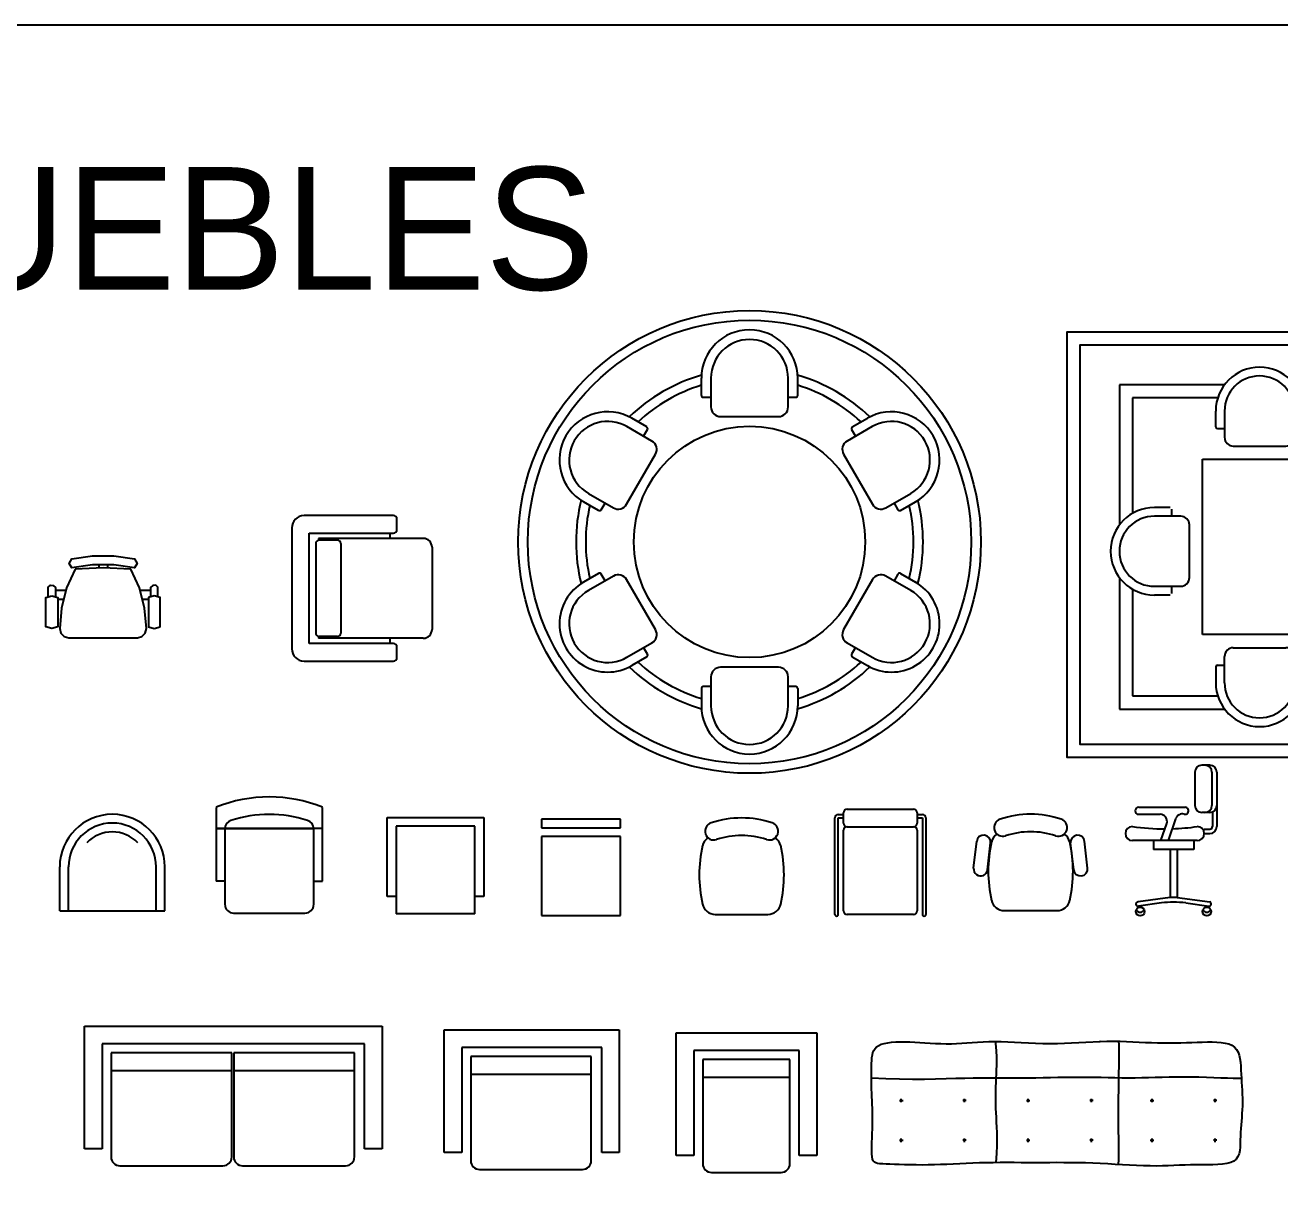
# Model space of a CAD drawing. Header units: millimetres. Extents: x 203.7 to 271.7, y 165.9 to 194.2.
# Drawn here: x 231.45 to 238.61, y 187.39 to 194.05 of the extents above; entities that cross this region are included whole.
import ezdxf

# ---------------------------------------------------------------- set-up
doc = ezdxf.new("R2010")
doc.units = ezdxf.units.MM
doc.layers.add('MUEBLE', color=8, linetype='Continuous')
doc.layers.add('MURO-ACTUALES', color=1, linetype='Continuous')

# ---------------------------------------------------------------- blocks, each defined once
blk = doc.blocks.new('C')
at = {"layer": 'MUEBLE'}
for p, q in [((-0.01, 0), (0.01, 0)), ((0, -0.01), (0, 0.01))]:
    blk.add_line(p, q, dxfattribs=at)
blk = doc.blocks.new('SO-8')
at = {"layer": 'MUEBLE'}
blk.add_lwpolyline([(-0.8045, 0.3775), (-0.776, 0.3762), (-0.7469, 0.3746), (-0.7173, 0.3727), (-0.6874, 0.3709), (-0.6572, 0.3693), (-0.627, 0.3681), (-0.5968, 0.3674), (-0.5668, 0.3675), (-0.5371, 0.3685), (-0.5075, 0.3702), (-0.4777, 0.3723), (-0.4476, 0.3745), (-0.4168, 0.3767), (-0.3851, 0.3786), (-0.3523, 0.3799), (-0.3181, 0.3804), (-0.2824, 0.3799), (-0.2453, 0.3786), (-0.2069, 0.3768), (-0.1676, 0.3747), (-0.1274, 0.3726), (-0.0867, 0.3708), (-0.0455, 0.3695), (-0.0041, 0.369), (0.0392, 0.3695), (0.0785, 0.3708), (0.1197, 0.3727), (0.1605, 0.3749), (0.2011, 0.3772), (0.2823, 0.3793), (0.2808, 0.3809), (0.3198, 0.3819), (0.3582, 0.382), (0.3959, 0.3813), (0.433, 0.3801), (0.4695, 0.3786), (0.5055, 0.3768), (0.5409, 0.3751), (0.5757, 0.3736), (0.6101, 0.3726), (0.644, 0.372), (0.6774, 0.372), (0.7103, 0.3724), (0.7425, 0.3731), (0.7742, 0.374), (0.8053, 0.375), (0.8356, 0.376), (0.8653, 0.3769), (0.8942, 0.3775), (0.922, 0.3776), (0.9484, 0.3769), (0.9732, 0.3749), (0.9959, 0.3714), (1.0163, 0.366), (1.034, 0.3584), (1.0488, 0.3482), (1.0604, 0.3353), (1.0691, 0.3198), (1.0755, 0.3022), (1.0799, 0.2828), (1.0828, 0.2619), (1.0846, 0.2399), (1.0858, 0.2173), (1.0868, 0.1942), (1.088, 0.1711), (1.0893, 0.1481), (1.0907, 0.1251), (1.092, 0.1022), (1.0931, 0.0795), (1.0938, 0.0569), (1.0942, 0.0345), (1.0939, 0.0123), (1.0931, -0.0096), (1.0917, -0.0312), (1.0901, -0.0527), (1.0882, -0.0741), (1.0864, -0.0955), (1.0847, -0.1168), (1.0833, -0.1381), (1.0825, -0.1595), (1.0822, -0.181), (1.0819, -0.2023), (1.081, -0.2228), (1.0789, -0.2423), (1.0749, -0.2604), (1.0684, -0.2767), (1.0587, -0.2907), (1.0452, -0.3021), (1.0275, -0.3106), (1.006, -0.3165), (0.9812, -0.3203), (0.9538, -0.3225), (0.9244, -0.3234), (0.8936, -0.3236), (0.862, -0.3235), (0.8302, -0.3235), (0.7986, -0.3241), (0.7672, -0.3251), (0.7357, -0.3263), (0.7037, -0.3276), (0.6712, -0.3288), (0.6378, -0.3297), (0.6031, -0.3302), (0.5671, -0.33), (0.5295, -0.3291), (0.4905, -0.3275), (0.4503, -0.3255), (0.4092, -0.3232), (0.3674, -0.3207), (0.3253, -0.3183), (0.2831, -0.3161), (0.241, -0.3142), (0.1992, -0.3129), (0.1579, -0.312), (0.1167, -0.3114), (0.0759, -0.3112), (0.0351, -0.3111), (-0.0055, -0.3112), (-0.046, -0.3113), (-0.0866, -0.3114), (-0.1272, -0.3113), (-0.1678, -0.3112), (-0.2083, -0.3111), (-0.2486, -0.311), (-0.2886, -0.3111), (-0.3283, -0.3114), (-0.3675, -0.3119), (-0.4063, -0.3128), (-0.4444, -0.3141), (-0.482, -0.3156), (-0.5191, -0.3173), (-0.5557, -0.3191), (-0.5919, -0.3208), (-0.6278, -0.3223), (-0.6634, -0.3235), (-0.6987, -0.3243), (-0.7337, -0.3245), (-0.7682, -0.3244), (-0.8016, -0.3239), (-0.8336, -0.3231), (-0.8638, -0.3222), (-0.8918, -0.3211), (-0.9172, -0.3201), (-0.9395, -0.3192), (-0.9586, -0.3185), (-0.9744, -0.3174), (-0.9874, -0.3155), (-0.9979, -0.3124), (-1.006, -0.3076), (-1.012, -0.3005), (-1.0163, -0.2907), (-1.0191, -0.2777), (-1.0207, -0.2612), (-1.0213, -0.2416), (-1.0211, -0.2195), (-1.0203, -0.1955), (-1.0193, -0.1703), (-1.0181, -0.1444), (-1.017, -0.1184), (-1.0162, -0.0929), (-1.0159, -0.0685), (-1.0161, -0.045), (-1.0166, -0.0223), (-1.0174, -0.0002), (-1.0183, 0.0215), (-1.0194, 0.043), (-1.0204, 0.0645), (-1.0212, 0.0861), (-1.022, 0.108), (-1.0225, 0.13), (-1.0228, 0.152), (-1.0229, 0.1737), (-1.0229, 0.195), (-1.0226, 0.2157), (-1.0222, 0.2355), (-1.0217, 0.2543), (-1.0209, 0.2719), (-1.0196, 0.2882), (-1.0174, 0.3033), (-1.0141, 0.317), (-1.0091, 0.3294), (-1.0023, 0.3403), (-0.9932, 0.3498), (-0.9814, 0.3578), (-0.9668, 0.3643), (-0.9495, 0.3694), (-0.9298, 0.3733), (-0.9079, 0.3759), (-0.8842, 0.3776), (-0.8588, 0.3783), (-0.8322, 0.3782)], close=True, dxfattribs=at)
for points in [[(-0.3107, -0.3095), (-0.3075, -0.2579), (-0.3057, -0.2129), (-0.3052, -0.1735), (-0.3057, -0.1388), (-0.3068, -0.1078), (-0.3083, -0.0797), (-0.31, -0.0535), (-0.3115, -0.024), (-0.3126, -0.0032), (-0.3132, 0.0219), (-0.3136, 0.0468), (-0.3135, 0.0718), (-0.3132, 0.0966), (-0.3127, 0.1213), (-0.3119, 0.1459), (-0.3109, 0.1704), (-0.3097, 0.1947), (-0.3087, 0.2192), (-0.3078, 0.244), (-0.3074, 0.2693), (-0.3077, 0.2954), (-0.3088, 0.3226), (-0.3109, 0.3509), (-0.3143, 0.3808)], [(0.3869, -0.3219), (0.3881, -0.2936), (0.3887, -0.2633), (0.3888, -0.2317), (0.3886, -0.1995), (0.3881, -0.1672), (0.3875, -0.1355), (0.3869, -0.105), (0.3865, -0.0764), (0.3862, -0.0495), (0.3862, -0.026), (0.3864, -0.0038), (0.3867, 0.0168), (0.3871, 0.0361), (0.3875, 0.0545), (0.3879, 0.0722), (0.3883, 0.0895), (0.3886, 0.1068), (0.3888, 0.124), (0.389, 0.1412), (0.3892, 0.1585), (0.3894, 0.1758), (0.3896, 0.1933), (0.3898, 0.2109), (0.3901, 0.2286), (0.3905, 0.2466), (0.3908, 0.2649), (0.3912, 0.2834), (0.3913, 0.3022), (0.3913, 0.3214), (0.3909, 0.341), (0.3902, 0.361), (0.389, 0.3814)], [(-1.0229, 0.1728), (-0.9401, 0.1689), (-0.8621, 0.1667), (-0.7889, 0.1659), (-0.7204, 0.1661), (-0.6563, 0.1671), (-0.5966, 0.1685), (-0.5411, 0.17), (-0.4898, 0.1713), (-0.4423, 0.1721), (-0.3982, 0.1725), (-0.3567, 0.1726), (-0.3172, 0.1725), (-0.279, 0.1723), (-0.2415, 0.172), (-0.2038, 0.1719), (-0.1654, 0.172), (-0.1258, 0.1725), (-0.085, 0.1731), (-0.0434, 0.1739), (-0.0012, 0.1748), (0.0413, 0.1757), (0.0838, 0.1764), (0.1261, 0.1769), (0.1679, 0.177), (0.2089, 0.1769), (0.2492, 0.1764), (0.2889, 0.1757), (0.3281, 0.175), (0.3669, 0.1743), (0.4053, 0.1737), (0.4436, 0.1734), (0.4818, 0.1735), (0.52, 0.1739), (0.5584, 0.1748), (0.597, 0.1757), (0.6362, 0.1768), (0.676, 0.1777), (0.7166, 0.1784), (0.7581, 0.1787), (0.8008, 0.1785), (0.8445, 0.1776), (0.8883, 0.1764), (0.9311, 0.1748), (0.9716, 0.1733), (1.0087, 0.1719), (1.0413, 0.171), (1.0681, 0.1706), (1.088, 0.1711)]]:
    blk.add_lwpolyline(points, dxfattribs=at)
for p in [(-0.8523, 0.0438), (-0.1281, 0.0438), (0.5782, 0.0438), (-0.8523, -0.1836), (-0.1281, -0.1836), (0.5782, -0.1836)]:
    blk.add_blockref('C', p, dxfattribs=at)
at = {"layer": 'MUEBLE', "xscale": -1}
for p in [(-0.4914, 0.0438), (0.2327, 0.0438), (0.939, 0.0438), (-0.4914, -0.1836), (0.2327, -0.1836), (0.939, -0.1836)]:
    blk.add_blockref('C', p, dxfattribs=at)
blk = doc.blocks.new('SO-7')
at = {"layer": 'MUEBLE'}
for p, q in [((-0.5596, 0.0205), (-0.5596, 0.7205)), ((-0.5596, 0.7205), (0.2417, 0.7205)), ((0.1747, 0.7205), (0.1978, 0.7205)), ((0.2417, 0.7205), (0.2417, 0.0205)), ((-0.4596, 0.6205), (-0.4596, 0.0205)), ((0.1417, 0.6205), (-0.4596, 0.6205)), ((0.1417, 0.0205), (0.1417, 0.6205)), ((-0.4085, 0.569), (-0.4085, -0.0256)), ((0.0887, 0.569), (-0.4085, 0.569)), ((0.0887, -0.0256), (0.0887, 0.569)), ((-0.4085, 0.468), (0.0887, 0.468)), ((-0.4596, 0.0205), (-0.5596, 0.0205)), ((0.2417, 0.0205), (0.1417, 0.0205)), ((-0.3585, -0.0756), (0.0387, -0.0756))]:
    blk.add_line(p, q, dxfattribs=at)
for centre, start, end in [((-0.3585, -0.0256), 180, 270), ((0.0387, -0.0256), 270, 0)]:
    blk.add_arc(centre, 0.05, start, end, dxfattribs=at)
blk = doc.blocks.new('SO-6')
at = {"layer": 'MUEBLE'}
for p, q in [((-0.3296, -0.2025), (-0.3296, 0.4975)), ((-0.3296, 0.4975), (0.6695, 0.4975)), ((0.6695, 0.4975), (0.6695, -0.2025)), ((-0.2296, 0.3975), (-0.2296, -0.2025)), ((0.5695, 0.3975), (-0.2296, 0.3975)), ((0.5695, -0.2025), (0.5695, 0.3975)), ((-0.1785, 0.346), (-0.1785, -0.2487)), ((0.5097, 0.346), (-0.1785, 0.346)), ((0.5097, -0.2487), (0.5097, 0.346)), ((-0.1785, 0.245), (0.5097, 0.245)), ((-0.2296, -0.2025), (-0.3296, -0.2025)), ((0.6695, -0.2025), (0.5695, -0.2025)), ((-0.1285, -0.2987), (0.4597, -0.2987))]:
    blk.add_line(p, q, dxfattribs=at)
for centre, start, end in [((-0.1285, -0.2487), 180, 270), ((0.4597, -0.2487), 270, 0)]:
    blk.add_arc(centre, 0.05, start, end, dxfattribs=at)
blk = doc.blocks.new('SO-5')
at = {"layer": 'MUEBLE'}
for p, q in [((-0.8297, -0.2298), (-0.8297, 0.4702)), ((-0.8297, 0.4702), (0.8674, 0.4702)), ((0.8674, 0.4702), (0.8674, -0.2298)), ((-0.7297, 0.3702), (-0.7297, -0.2298)), ((0.7674, 0.3702), (-0.7297, 0.3702)), ((0.7674, -0.2298), (0.7674, 0.3702)), ((0.0095, 0.3187), (-0.6787, 0.3187)), ((-0.6787, 0.3187), (-0.6787, -0.276)), ((0.0095, -0.276), (0.0095, 0.3187)), ((0.0213, 0.3187), (0.0213, -0.276)), ((0.7095, 0.3187), (0.0213, 0.3187)), ((0.7095, -0.276), (0.7095, 0.3187)), ((-0.6787, 0.2177), (0.0095, 0.2177)), ((0.0213, 0.2177), (0.7095, 0.2177)), ((-0.7297, -0.2298), (-0.8297, -0.2298)), ((0.8674, -0.2298), (0.7674, -0.2298)), ((-0.6287, -0.326), (-0.0405, -0.326)), ((0.0713, -0.326), (0.6595, -0.326))]:
    blk.add_line(p, q, dxfattribs=at)
for centre, start, end in [((-0.6287, -0.276), 180, 270), ((-0.0405, -0.276), 270, 0), ((0.0713, -0.276), 180, 270), ((0.6595, -0.276), 270, 0)]:
    blk.add_arc(centre, 0.05, start, end, dxfattribs=at)
blk = doc.blocks.new('SALA-11')
at = {"layer": 'MUEBLE'}
for p, q in [((-0.8787, 0.95), (-1.4787, 0.95)), ((-1.4787, 0.95), (-1.4787, 0.15)), ((-0.2037, 0.95), (-0.4787, 0.95)), ((0.4213, 0.95), (0.1963, 0.95)), ((1.4713, 0.95), (0.8213, 0.95)), ((1.4713, 0.15), (1.4713, 0.95)), ((-1.4037, 0.875), (-1.4037, 0.2165)), ((-0.9172, 0.875), (-1.4037, 0.875)), ((-0.2422, 0.875), (-0.4402, 0.875)), ((0.3828, 0.875), (0.2348, 0.875)), ((1.3963, 0.875), (0.8598, 0.875)), ((1.3963, 0.2165), (1.3963, 0.875)), ((-0.9287, 0.71), (-0.9287, 0.8)), ((-0.8787, 0.8), (-0.8787, 0.65)), ((-0.4787, 0.65), (-0.4787, 0.8)), ((-0.4287, 0.71), (-0.4287, 0.8)), ((-0.2537, 0.71), (-0.2537, 0.8)), ((-0.2037, 0.8), (-0.2037, 0.65)), ((0.1963, 0.65), (0.1963, 0.8)), ((0.2463, 0.71), (0.2463, 0.8)), ((0.3713, 0.71), (0.3713, 0.8)), ((0.4213, 0.8), (0.4213, 0.65)), ((0.8213, 0.65), (0.8213, 0.8)), ((0.8713, 0.71), (0.8713, 0.8)), ((-0.9187, 0.7), (-0.8787, 0.7)), ((-0.4787, 0.7), (-0.4387, 0.7)), ((-0.2437, 0.7), (-0.2037, 0.7)), ((0.1963, 0.7), (0.2363, 0.7)), ((0.3813, 0.7), (0.4213, 0.7)), ((0.8213, 0.7), (0.8613, 0.7)), ((-0.8287, 0.6), (-0.5287, 0.6)), ((-0.1537, 0.6), (0.1463, 0.6)), ((0.4713, 0.6), (0.7713, 0.6)), ((-1.0037, -0.475), (-1.0037, 0.525)), ((-1.0037, 0.525), (0.9963, 0.525)), ((0.9963, 0.525), (0.9963, -0.475)), ((-1.1887, 0.25), (-1.2787, 0.25)), ((-1.1787, 0.2), (-1.1787, 0.24)), ((1.1713, 0.24), (1.1713, 0.2)), ((1.1813, 0.25), (1.2713, 0.25)), ((-1.1287, 0.2), (-1.2787, 0.2)), ((-1.0787, -0.15), (-1.0787, 0.15)), ((1.0713, 0.15), (1.0713, -0.15)), ((1.2713, 0.2), (1.1213, 0.2)), ((-1.4787, -0.15), (-1.4787, -0.9)), ((-1.2787, -0.2), (-1.1287, -0.2)), ((-1.1787, -0.24), (-1.1787, -0.2)), ((1.1213, -0.2), (1.2713, -0.2)), ((1.1713, -0.2), (1.1713, -0.24)), ((1.4713, -0.9), (1.4713, -0.15)), ((-1.4037, -0.2165), (-1.4037, -0.825)), ((-1.1887, -0.25), (-1.2787, -0.25)), ((1.1813, -0.25), (1.2713, -0.25)), ((1.3963, -0.825), (1.3963, -0.2165)), ((0.9963, -0.475), (-1.0037, -0.475)), ((-0.8287, -0.55), (-0.5287, -0.55)), ((-0.1537, -0.55), (0.1463, -0.55)), ((0.4713, -0.55), (0.7713, -0.55)), ((-0.8787, -0.75), (-0.8787, -0.6)), ((-0.4787, -0.6), (-0.4787, -0.75)), ((-0.2037, -0.75), (-0.2037, -0.6)), ((0.1963, -0.6), (0.1963, -0.75)), ((0.4213, -0.75), (0.4213, -0.6)), ((0.8213, -0.6), (0.8213, -0.75)), ((-0.9287, -0.66), (-0.9287, -0.75)), ((-0.9187, -0.65), (-0.8787, -0.65)), ((-0.4787, -0.65), (-0.4387, -0.65)), ((-0.4287, -0.66), (-0.4287, -0.75)), ((-0.2537, -0.66), (-0.2537, -0.75)), ((-0.2437, -0.65), (-0.2037, -0.65)), ((0.1963, -0.65), (0.2363, -0.65)), ((0.2463, -0.66), (0.2463, -0.75)), ((0.3713, -0.66), (0.3713, -0.75)), ((0.3813, -0.65), (0.4213, -0.65)), ((0.8213, -0.65), (0.8613, -0.65)), ((0.8713, -0.66), (0.8713, -0.75)), ((-1.4037, -0.825), (-0.9172, -0.825)), ((-0.4402, -0.825), (-0.2422, -0.825)), ((0.2348, -0.825), (0.3828, -0.825)), ((0.8598, -0.825), (1.3963, -0.825)), ((-1.4787, -0.9), (-0.8787, -0.9)), ((-0.4787, -0.9), (-0.2037, -0.9)), ((0.1963, -0.9), (0.4213, -0.9)), ((0.8213, -0.9), (1.4713, -0.9))]:
    blk.add_line(p, q, dxfattribs=at)
for points in [[(1.7713, -1.175), (1.7713, 1.25), (-1.7787, 1.25), (-1.7787, -1.175)], [(1.6963, -1.1), (1.6963, 1.175), (-1.7037, 1.175), (-1.7037, -1.1)]]:
    blk.add_lwpolyline(points, close=True, dxfattribs=at)
for centre, radius, start, end in [((-0.6787, 0.8), 0.25, 0, 180), ((-0.0037, 0.8), 0.25, 0, 180), ((0.6213, 0.8), 0.25, 0, 180), ((-0.6787, 0.8), 0.2, 0.00007, 179.99993), ((-0.0037, 0.8), 0.2, 0.00007, 179.99993), ((0.6213, 0.8), 0.2, 0.00007, 179.99993), ((-0.9187, 0.71), 0.01, 180, 270), ((-0.8287, 0.65), 0.05, 180, 270), ((-0.5287, 0.65), 0.05, 270, 0), ((-0.4387, 0.71), 0.01, 270, 0), ((-0.2437, 0.71), 0.01, 180, 270), ((-0.1537, 0.65), 0.05, 180, 270), ((0.1463, 0.65), 0.05, 270, 0), ((0.2363, 0.71), 0.01, 270, 0), ((0.3813, 0.71), 0.01, 180, 270), ((0.4713, 0.65), 0.05, 180, 270), ((0.7713, 0.65), 0.05, 270, 0), ((0.8613, 0.71), 0.01, 270, 0), ((-1.2787, 0), 0.25, 90, 270), ((1.1813, 0.24), 0.01, 90, 180), ((1.2713, 0), 0.25, 270, 90), ((-1.2787, 0), 0.2, 90.00007, 269.99993), ((-1.1287, 0.15), 0.05, 0, 90), ((1.1213, 0.15), 0.05, 90, 180), ((1.2713, 0), 0.2, 270.00007, 89.99993), ((-1.1287, -0.15), 0.05, 270, 360), ((1.1213, -0.15), 0.05, 180, 270), ((1.1813, -0.24), 0.01, 180, 270), ((-0.8287, -0.6), 0.05, 90, 180), ((-0.5287, -0.6), 0.05, 0, 90), ((-0.1537, -0.6), 0.05, 90, 180), ((0.1463, -0.6), 0.05, 0, 90), ((0.4713, -0.6), 0.05, 90, 180), ((0.7713, -0.6), 0.05, 0, 90), ((-0.9187, -0.66), 0.01, 90, 180), ((-0.4387, -0.66), 0.01, 0, 90), ((-0.2437, -0.66), 0.01, 90, 180), ((0.2363, -0.66), 0.01, 0, 90), ((0.3813, -0.66), 0.01, 90, 180), ((0.8613, -0.66), 0.01, 0, 90), ((-0.6787, -0.75), 0.25, 180, 0), ((-0.6787, -0.75), 0.2, 180.00007, 359.99993), ((-0.0037, -0.75), 0.25, 180, 0), ((-0.0037, -0.75), 0.2, 180.00007, 359.99993), ((0.6213, -0.75), 0.25, 180, 0), ((0.6213, -0.75), 0.2, 180.00007, 359.99993)]:
    blk.add_arc(centre, radius, start, end, dxfattribs=at)
blk = doc.blocks.new('SALA-14')
at = {"layer": 'MUEBLE'}
for p, q in [((0.6143, 0.4021), (0.1043, 0.4021)), ((0.6343, 0.3221), (0.6343, 0.3821)), ((0.0343, 0.3321), (0.0343, -0.3579)), ((0.1343, 0.3021), (0.6143, 0.3021)), ((0.1343, -0.3279), (0.1343, 0.3021)), ((0.5943, 0.3021), (0.5943, 0.2721)), ((0.1706, 0.2421), (0.1706, -0.2679)), ((0.1864, 0.2721), (0.1864, 0.2621)), ((0.7843, 0.2721), (0.1864, 0.2721)), ((0.2943, 0.2621), (0.1906, 0.2621)), ((0.3143, 0.2421), (0.3143, -0.2679)), ((0.8343, 0.2221), (0.8343, -0.2479)), ((0.6143, -0.3279), (0.1343, -0.3279)), ((0.1864, -0.2875), (0.1864, -0.2979)), ((0.7843, -0.2979), (0.1864, -0.2979)), ((0.2943, -0.2879), (0.1906, -0.2879)), ((0.5943, -0.2979), (0.5943, -0.3279)), ((0.6343, -0.4079), (0.6343, -0.3479)), ((0.1043, -0.4279), (0.6143, -0.4279))]:
    blk.add_line(p, q, dxfattribs=at)
for centre, radius, start, end in [((0.1043, 0.3321), 0.07, 90, 180), ((0.6143, 0.3821), 0.02, 0, 90), ((0.6143, 0.3221), 0.02, 270, 0), ((0.1906, 0.2421), 0.02, 90, 180), ((0.2943, 0.2421), 0.02, 360, 90), ((0.7843, 0.2221), 0.05, 0, 90), ((0.1906, -0.2679), 0.02, 180, 270), ((0.2943, -0.2679), 0.02, 270, 360), ((0.7843, -0.2479), 0.05, 270, 0), ((0.1043, -0.3579), 0.07, 180, 270), ((0.6143, -0.3479), 0.02, 0, 90), ((0.6143, -0.4079), 0.02, 270, 0)]:
    blk.add_arc(centre, radius, start, end, dxfattribs=at)
blk = doc.blocks.new('SALA-13')
at = {"layer": 'MUEBLE'}
for p, q in [((-0.0242, 0.4156), (-0.0242, 0.3975)), ((0.0258, 0.4156), (0.0258, 0.3974)), ((-0.2717, 0.271), (-0.2113, 0.271)), ((-0.2586, 0.221), (-0.2242, 0.221)), ((0.211, 0.271), (0.2714, 0.271)), ((0.2239, 0.221), (0.2586, 0.221))]:
    blk.add_line(p, q, dxfattribs=at)
for points in [[(0.0611, 0.4674), (0.1801, 0.4502), (0.1938, 0.4244), (0.1801, 0.3985), (0.0611, 0.4156), (-0.0595, 0.4156), (-0.1788, 0.3985), (-0.1926, 0.4244), (-0.1788, 0.4502), (-0.0595, 0.4674)], [(-0.1592, 0.392), (-0.2078, 0.2845), (-0.2374, 0.1701), (-0.2471, 0.0527), (-0.2408, 0.0262), (-0.2218, 0.0069), (-0.1957, 0), (0.1957, 0), (0.2218, 0.0069), (0.2408, 0.0262), (0.2471, 0.0527), (0.2371, 0.1701), (0.2075, 0.2845), (0.1589, 0.392), (0, 0.3985)], [(-0.2926, 0.2402), (-0.2586, 0.2309), (-0.2586, 0.0626), (-0.2926, 0.0533), (-0.3262, 0.0626), (-0.3262, 0.2309)], [(0.3259, 0.0626), (0.3259, 0.2309), (0.2923, 0.2402), (0.2586, 0.2309), (0.2586, 0.0626), (0.2923, 0.0533)]]:
    blk.add_lwpolyline(points, close=True, dxfattribs=at)
for points in [[(-0.3125, 0.2374), (-0.3125, 0.2882), (-0.3004, 0.2997), (-0.2838, 0.2994), (-0.2717, 0.2879), (-0.2717, 0.2371)], [(0.3125, 0.2374), (0.3125, 0.2882), (0.3004, 0.2997), (0.2835, 0.2994), (0.2714, 0.2879), (0.2714, 0.2371)]]:
    blk.add_lwpolyline(points, dxfattribs=at)
blk = doc.blocks.new('SALA-10')
at = {"layer": 'MUEBLE'}
for p, q in [((-0.27, 0.8435), (-0.27, 0.9425)), ((-0.215, 0.9425), (-0.215, 0.7775)), ((0.225, 0.7775), (0.225, 0.9425)), ((0.28, 0.8435), (0.28, 0.9425)), ((-0.259, 0.8325), (-0.215, 0.8325)), ((0.225, 0.8325), (0.269, 0.8325)), ((-0.16, 0.7225), (0.17, 0.7225)), ((-0.5518, 0.583), (-0.6947, 0.6655)), ((-0.5815, 0.6637), (-0.6672, 0.7132)), ((-0.5995, 0.6105), (-0.5775, 0.6486)), ((0.7047, 0.6655), (0.5618, 0.583)), ((0.5875, 0.6486), (0.6095, 0.6105)), ((0.5915, 0.6637), (0.6772, 0.7132)), ((-0.6967, 0.2221), (-0.5317, 0.5079)), ((0.5417, 0.5079), (0.7067, 0.2221)), ((-0.8565, 0.1873), (-0.9422, 0.2368)), ((-0.9147, 0.2845), (-0.7718, 0.202)), ((-0.8415, 0.1914), (-0.8195, 0.2295)), ((0.7818, 0.202), (0.9247, 0.2845)), ((0.8295, 0.2295), (0.8515, 0.1914)), ((0.8665, 0.1873), (0.9522, 0.2368)), ((-0.8565, -0.1723), (-0.9422, -0.2218)), ((-0.7718, -0.187), (-0.9147, -0.2695)), ((-0.8195, -0.2145), (-0.8415, -0.1764)), ((-0.5317, -0.4929), (-0.6967, -0.2071)), ((0.7067, -0.2071), (0.5417, -0.4929)), ((0.9247, -0.2695), (0.7818, -0.187)), ((0.8515, -0.1764), (0.8295, -0.2145)), ((0.8665, -0.1723), (0.9522, -0.2218)), ((-0.6947, -0.6505), (-0.5518, -0.568)), ((0.5618, -0.568), (0.7047, -0.6505)), ((-0.5775, -0.6336), (-0.5995, -0.5955)), ((0.6095, -0.5955), (0.5875, -0.6336)), ((-0.5815, -0.6487), (-0.6672, -0.6982)), ((0.17, -0.7075), (-0.16, -0.7075)), ((0.5915, -0.6487), (0.6772, -0.6982)), ((-0.215, -0.7625), (-0.215, -0.9275)), ((0.225, -0.9275), (0.225, -0.7625)), ((-0.27, -0.8285), (-0.27, -0.9275)), ((-0.215, -0.8175), (-0.259, -0.8175)), ((0.269, -0.8175), (0.225, -0.8175)), ((0.28, -0.8285), (0.28, -0.9275))]:
    blk.add_line(p, q, dxfattribs=at)
for radius in [1.32, 1.265, 0.66]:
    blk.add_circle((0.005, 0.0075), radius, dxfattribs=at)
for centre, radius, start, end in [((0.005, 0.9425), 0.275, 0, 180), ((0.005, 0.9425), 0.22, 0.00007, 179.99993), ((0.005, 0.0075), 0.99, 106.09893, 133.90107), ((0.005, 0.0075), 0.99, 46.09893, 73.90107), ((0.005, 0.0075), 0.935, 107.10464, 132.89536), ((0.005, 0.0075), 0.935, 47.10464, 72.89536), ((-0.259, 0.8435), 0.011, 180, 270), ((0.269, 0.8435), 0.011, 270, 0), ((-0.8047, 0.475), 0.275, 60, 240), ((-0.16, 0.7775), 0.055, 180, 270), ((0.17, 0.7775), 0.055, 270, 0), ((0.8147, 0.475), 0.275, 300, 120), ((-0.8047, 0.475), 0.22, 60.00007, 239.99993), ((-0.587, 0.6541), 0.011, 330, 60), ((0.597, 0.6541), 0.011, 120, 210), ((0.8147, 0.475), 0.22, 300.00007, 119.99993), ((-0.5793, 0.5354), 0.055, 330, 60), ((0.5893, 0.5354), 0.055, 120, 210), ((0.005, 0.0075), 0.99, 166.09893, 193.90107), ((0.005, 0.0075), 0.935, 167.10464, 192.89536), ((-0.7443, 0.2496), 0.055, 240, 330), ((0.7543, 0.2496), 0.055, 210, 300), ((0.005, 0.0075), 0.935, 347.10464, 12.89536), ((0.005, 0.0075), 0.99, 346.09893, 13.90107), ((-0.851, 0.1969), 0.011, 240, 330), ((0.861, 0.1969), 0.011, 210, 300), ((-0.851, -0.1819), 0.011, 30, 120), ((-0.7443, -0.2346), 0.055, 30, 120), ((0.7543, -0.2346), 0.055, 60, 150), ((0.861, -0.1819), 0.011, 60, 150), ((-0.8047, -0.46), 0.275, 120, 300), ((-0.8047, -0.46), 0.22, 120.00007, 299.99993), ((0.8147, -0.46), 0.275, 240, 60), ((0.8147, -0.46), 0.22, 240.00007, 59.99993), ((-0.5793, -0.5204), 0.055, 300, 30), ((0.5893, -0.5204), 0.055, 150, 240), ((-0.587, -0.6391), 0.011, 300, 30), ((0.597, -0.6391), 0.011, 150, 240), ((0.005, 0.0075), 0.99, 226.09893, 253.90107), ((0.005, 0.0075), 0.935, 227.10464, 252.89536), ((-0.16, -0.7625), 0.055, 90, 180), ((0.17, -0.7625), 0.055, 0, 90), ((0.005, 0.0075), 0.99, 286.09893, 313.90107), ((0.005, 0.0075), 0.935, 287.10464, 312.89536), ((-0.259, -0.8285), 0.011, 90, 180), ((0.269, -0.8285), 0.011, 0, 90), ((0.005, -0.9275), 0.275, 180, 0), ((0.005, -0.9275), 0.22, 180.00007, 359.99993)]:
    blk.add_arc(centre, radius, start, end, dxfattribs=at)
blk = doc.blocks.new('S-12')
at = {"layer": 'MUEBLE'}
for p, q in [((-0.3299, -0.0132), (-0.3125, 0.1398)), ((-0.2504, -0.0223), (-0.233, 0.1307)), ((0.2411, -0.0223), (0.2237, 0.1307)), ((0.3206, -0.0132), (0.3032, 0.1398)), ((-0.1546, -0.2556), (0.1454, -0.2556))]:
    blk.add_line(p, q, dxfattribs=at)
for centre, radius, start, end in [((-0.0046, -0.2556), 0.55, 71.51143, 108.48857), ((-0.1632, 0.2186), 0.05, 108.48857, 288.48857), ((0.1539, 0.2186), 0.05, 251.51143, 71.51143), ((-0.2727, 0.1352), 0.04, 353.50482, 173.50482), ((-0.1546, 0.1194), 0.075, 124.1222, 167.50992), ((-0.0046, -0.2556), 0.45, 71.51143, 108.48857), ((0.1454, 0.1194), 0.075, 12.49008, 55.8778), ((0.2635, 0.1352), 0.04, 6.49518, 186.49518), ((0.5035, -0.0306), 0.75, 167.12549, 192.87451), ((-0.5127, -0.0306), 0.75, 347.12549, 12.87451), ((-0.2901, -0.0177), 0.04, 173.50482, 353.50482), ((0.2809, -0.0177), 0.04, 186.49518, 6.49518), ((-0.1546, -0.1806), 0.075, 192.49008, 270), ((0.1454, -0.1806), 0.075, 270, 347.50992)]:
    blk.add_arc(centre, radius, start, end, dxfattribs=at)
blk = doc.blocks.new('S-11')
at = {"layer": 'MUEBLE'}
for p, q in [((-0.2085, 0.2984), (-0.1785, 0.2984)), ((-0.1785, 0.2484), (-0.1785, 0.3084)), ((-0.1585, 0.3284), (0.2215, 0.3284)), ((0.2415, 0.3084), (0.2415, 0.2484)), ((0.2415, 0.2984), (0.2715, 0.2984)), ((-0.2285, -0.2716), (-0.2285, 0.2784)), ((-0.2085, -0.2716), (-0.2085, 0.2784)), ((-0.2085, 0.2784), (-0.1785, 0.2784)), ((-0.1585, 0.2284), (0.2215, 0.2284)), ((0.2415, 0.2784), (0.2715, 0.2784)), ((0.2715, 0.2784), (0.2715, -0.2716)), ((0.2915, 0.2784), (0.2915, -0.2716)), ((-0.1785, -0.2516), (-0.1785, 0.2084)), ((0.2415, 0.2084), (0.2415, -0.2516)), ((0.2215, -0.2716), (-0.1585, -0.2716))]:
    blk.add_line(p, q, dxfattribs=at)
for centre, radius, start, end in [((-0.2085, 0.2784), 0.02, 90, 180), ((-0.1585, 0.3084), 0.02, 90, 180), ((0.2215, 0.3084), 0.02, 0, 90), ((0.2715, 0.2784), 0.02, 0, 90), ((-0.1585, 0.2484), 0.02, 180, 270), ((-0.1585, 0.2084), 0.02, 90, 180), ((0.2215, 0.2484), 0.02, 270, 0), ((0.2215, 0.2084), 0.02, 360, 90), ((-0.2185, -0.2716), 0.01, 179.99905, 0.00095), ((-0.1585, -0.2516), 0.02, 180, 270), ((0.2215, -0.2516), 0.02, 270, 0), ((0.2815, -0.2716), 0.01, 179.99905, 0.00095)]:
    blk.add_arc(centre, radius, start, end, dxfattribs=at)
blk = doc.blocks.new('S-10')
at = {"layer": 'MUEBLE'}
blk.add_line((-0.1782, -0.2182), (0.1218, -0.2182), dxfattribs=at)
for centre, radius, start, end in [((-0.1867, 0.256), 0.05, 108.48857, 288.48857), ((-0.0282, -0.2182), 0.55, 71.51143, 108.48857), ((0.1304, 0.256), 0.05, 251.51143, 71.51143), ((-0.1782, 0.1568), 0.075, 124.1222, 167.50992), ((-0.0282, -0.2182), 0.45, 71.51143, 108.48857), ((0.1218, 0.1568), 0.075, 12.49008, 55.8778), ((0.4799, 0.0068), 0.75, 167.12549, 192.87451), ((-0.5363, 0.0068), 0.75, 347.12549, 12.87451), ((-0.1782, -0.1432), 0.075, 192.49008, 270), ((0.1218, -0.1432), 0.075, 270, 347.50992)]:
    blk.add_arc(centre, radius, start, end, dxfattribs=at)
blk = doc.blocks.new('S-9')
at = {"layer": 'MUEBLE'}
for p, q in [((-0.249, 0.2961), (-0.249, 0.2461)), ((0.201, 0.2961), (-0.249, 0.2961)), ((0.201, 0.2461), (0.201, 0.2961)), ((-0.249, 0.2461), (0.201, 0.2461)), ((-0.249, 0.1961), (-0.249, -0.2539)), ((0.201, 0.1961), (-0.249, 0.1961)), ((0.201, -0.2539), (0.201, 0.1961)), ((-0.249, -0.2539), (0.201, -0.2539))]:
    blk.add_line(p, q, dxfattribs=at)
blk = doc.blocks.new('S-8')
at = {"layer": 'MUEBLE'}
for p, q in [((-0.2895, -0.0574), (-0.2895, 0.3926)), ((-0.2895, 0.3926), (0.2605, 0.3926)), ((0.2605, 0.3926), (0.2605, -0.0574)), ((-0.2395, 0.3426), (-0.2395, -0.1574)), ((0.2105, 0.3426), (-0.2395, 0.3426)), ((0.2105, -0.1574), (0.2105, 0.3426)), ((-0.2395, -0.0574), (-0.2895, -0.0574)), ((0.2605, -0.0574), (0.2105, -0.0574)), ((0.2105, -0.1574), (-0.2395, -0.1574))]:
    blk.add_line(p, q, dxfattribs=at)
blk = doc.blocks.new('S-7')
at = {"layer": 'MUEBLE'}
for p, q in [((-0.2791, 0.3241), (-0.2791, -0.0955)), ((0.328, -0.0955), (0.328, 0.3241)), ((0.328, 0.2041), (-0.2791, 0.2041)), ((0.278, 0.203), (-0.2791, 0.203)), ((-0.2291, 0.203), (-0.2291, -0.2276)), ((0.278, -0.2276), (0.278, 0.203)), ((-0.2291, -0.0955), (-0.2791, -0.0955)), ((0.278, -0.0955), (0.328, -0.0955)), ((-0.1791, -0.2776), (0.228, -0.2776))]:
    blk.add_line(p, q, dxfattribs=at)
for centre, radius, start, end in [((0.0245, -0.4369), 0.8215, 68.31371, 111.68629), ((-0.1791, 0.203), 0.05, 107.64674, 180), ((0.0245, -0.4369), 0.7215, 72.35326, 107.64674), ((0.228, 0.203), 0.05, 0, 72.35326), ((-0.1791, -0.2276), 0.05, 180, 270), ((0.228, -0.2276), 0.05, 270, 0)]:
    blk.add_arc(centre, radius, start, end, dxfattribs=at)
blk = doc.blocks.new('S-6')
at = {"layer": 'MUEBLE'}
for p, q in [((-0.2689, -0.2259), (-0.2689, 0.0241)), ((-0.2189, -0.2259), (-0.2189, 0.0241)), ((0.2811, -0.2259), (0.2811, 0.0241)), ((0.3311, -0.2259), (0.3311, 0.0241)), ((-0.2689, -0.2259), (0.3311, -0.2259))]:
    blk.add_line(p, q, dxfattribs=at)
for radius, start, end in [(0.3, 360, 180), (0.25, 0, 180), (0.2, 43.55049, 136.44951)]:
    blk.add_arc((0.0311, 0.0241), radius, start, end, dxfattribs=at)
blk = doc.blocks.new('S-13')
at = {"layer": 'MUEBLE'}
for p, q in [((0.1498, 0.4512), (0.104, 0.4512)), ((0.064, 0.4112), (0.064, 0.2212)), ((0.1614, 0.4112), (0.1614, 0.2212)), ((0.1898, 0.4112), (0.1898, 0.1012)), ((-0.2565, 0.2112), (0.0083, 0.2112)), ((-0.2565, 0.1712), (-0.1346, 0.1712)), ((-0.0871, 0.0212), (-0.0453, 0.146)), ((0.1498, 0.1812), (0.104, 0.1812)), ((0.1648, 0.1841), (0.1648, 0.1012)), ((-0.1292, 0.0212), (-0.0967, 0.1185)), ((0.1177, 0.0862), (0.1498, 0.0862)), ((0.0777, 0.0212), (-0.2923, 0.0212)), ((-0.1723, 0.0212), (-0.1723, -0.0288)), ((0.0577, 0.0212), (0.0577, -0.0288)), ((0.1177, 0.0612), (0.1498, 0.0612)), ((0.0577, -0.0288), (-0.1723, -0.0288)), ((-0.0773, -0.0288), (-0.0773, -0.3026)), ((-0.0373, -0.0288), (-0.0373, -0.3026)), ((-0.0773, -0.3026), (-0.259, -0.328)), ((-0.1264, -0.3347), (-0.258, -0.3531)), ((-0.2548, -0.3599), (-0.2548, -0.3526)), ((-0.2398, -0.3599), (-0.2398, -0.3505)), ((-0.0373, -0.3026), (-0.0773, -0.3026)), ((-0.0373, -0.3026), (0.1492, -0.3286)), ((0.0118, -0.3347), (0.1433, -0.3531)), ((0.1252, -0.3599), (0.1252, -0.3505)), ((0.1402, -0.3599), (0.1402, -0.3526))]:
    blk.add_line(p, q, dxfattribs=at)
for centre in [(-0.2473, -0.3838), (0.1327, -0.3838)]:
    blk.add_circle(centre, 0.025, dxfattribs=at)
for centre, radius, start, end in [((0.104, 0.4112), 0.04, 90, 180), ((0.1214, 0.4112), 0.04, 0, 90), ((0.1498, 0.4112), 0.04, 0, 90), ((0.104, 0.2212), 0.04, 180, 270), ((0.1214, 0.2212), 0.04, 270, 0), ((0.1498, 0.2212), 0.04, 270, 0), ((-0.2565, 0.1912), 0.02, 90, 270), ((-0.1346, 0.1312), 0.04, 341.48657, 90), ((-0.0073, 0.1333), 0.04, 74.87176, 161.48657), ((0.0083, 0.1912), 0.02, 254.87176, 90), ((-0.2923, 0.0612), 0.04, 90, 270), ((-0.1073, 1.4313), 1.3429, 262.08191, 270.02572), ((-0.1073, 1.4313), 1.3429, 271.83558, 277.91809), ((0.0777, 0.0612), 0.04, 270, 90), ((0.1498, 0.1012), 0.015, 270, 0), ((0.1498, 0.1012), 0.04, 270, 0), ((-0.2597, -0.3406), 0.0126, 86.70071, 277.94347), ((-0.0573, -0.8299), 0.5, 82.05653, 97.94347), ((0.145, -0.3406), 0.0126, 262.05653, 70.81376), ((-0.2473, -0.363), 0.025, 204.62573, 335.37427), ((0.1327, -0.363), 0.025, 204.62573, 335.37427)]:
    blk.add_arc(centre, radius, start, end, dxfattribs=at)

msp = doc.modelspace()

# ---------------------------------------------------------------- linework, layer by layer
at = {"layer": 'MURO-ACTUALES'}
msp.add_lwpolyline([(226.7444, 166.0528), (248.4444, 166.0528), (248.4444, 194.0528), (226.7444, 194.0528)], close=True, dxfattribs=at)

# ---------------------------------------------------------------- block references
for name, p in [('SALA-10', (235.5797, 191.0968)), ('SALA-11', (239.1736, 191.0511)), ('SALA-14', (232.9385, 190.8525)), ('SALA-13', (231.8958, 190.5573))]:
    msp.add_blockref(name, p)
for name, p in [('S-13', (238.0616, 189.3794)), ('S-7', (232.8197, 189.2649)), ('S-6', (231.9174, 189.2263)), ('S-8', (233.8073, 189.1398)), ('S-10', (235.5677, 189.1979)), ('S-11', (236.2997, 189.2512)), ('S-12', (237.1933, 189.2566)), ('S-9', (234.647, 189.227)), ('SO-5', (232.6205, 187.8715)), ('SO-6', (234.1722, 187.8231)), ('SO-7', (235.7262, 187.5829)), ('SO-8', (237.303, 187.8743))]:
    msp.add_blockref(name, p, dxfattribs=at)

# ---------------------------------------------------------------- texts
at = {"layer": 'MURO-ACTUALES', "color": 40}
msp.add_text('CATAMUEBLES', height=0.7, dxfattribs=at).set_placement((227.7316, 192.5427))

doc.saveas('drawing.dxf')
